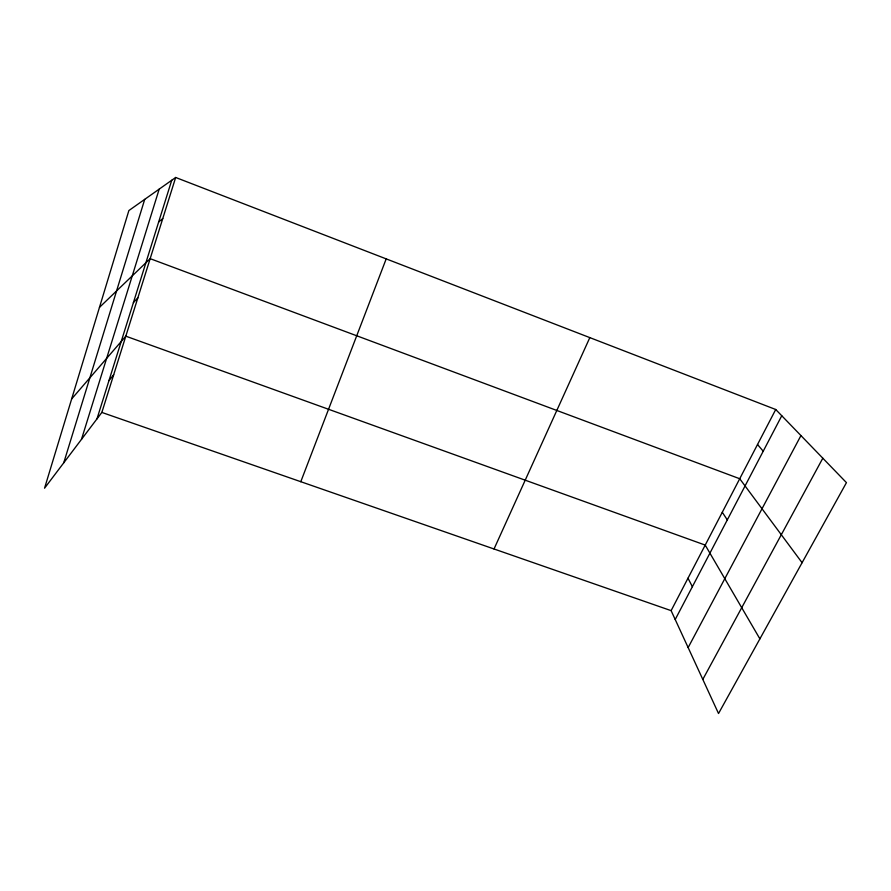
<?xml version="1.0" encoding="UTF-8"?>
<svg xmlns="http://www.w3.org/2000/svg" width="891" height="891" viewBox="0 0 891 891"><rect width="100%" height="100%" fill="white"/><g stroke="black" fill="none" stroke-linecap="round" stroke-linejoin="round"><path stroke-width="1.34" d="M63.751 462.808L144.71 199.372M81.482 439.363L159.188 189.126M96.974 418.87L171.74 180.249M101.852 412.433L175.672 177.476L775.727 409.504L846.45 482.644L718.525 713.524L671.123 610.647L101.852 412.433L44.55 488.201L128.872 210.554L175.672 177.476M300.79 481.708L386.193 258.88M494.026 548.99L589.82 337.622M671.123 610.647L775.727 409.504M675.211 619.523L781.763 415.752M688.142 647.59L800.942 435.576M702.81 679.41L822.816 458.208M108.958 380.635L113.692 374.743M71.659 398.934L125.809 336.174L705.215 545.092L759.889 638.858M133.416 302.584L137.849 297.861M99.469 307.373L150.167 258.668L739.719 478.734L802.089 562.711M158.665 222.004L162.775 218.551M757.528 444.498L763.219 451.225M722.289 512.269L727.301 519.899M687.986 578.214L692.374 586.69"/></g></svg>
